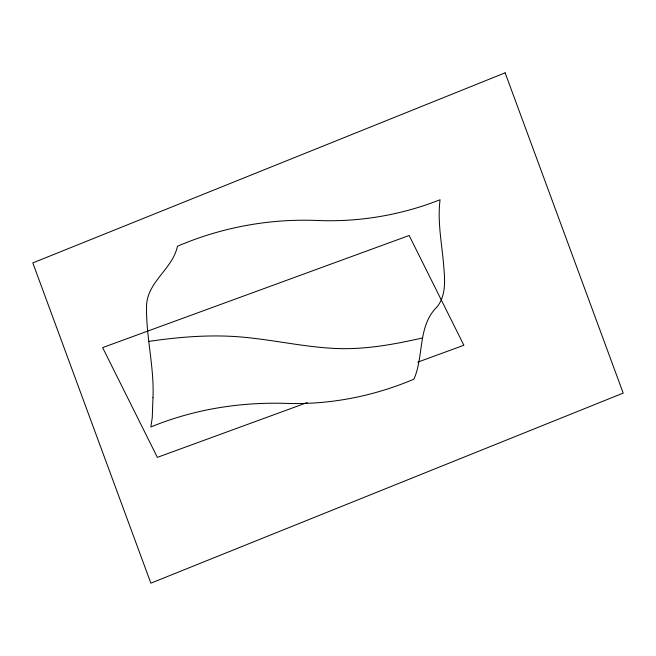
<?xml version="1.0" encoding="UTF-8"?>
<svg xmlns="http://www.w3.org/2000/svg" width="656" height="656" viewBox="0 0 656 656"><rect width="100%" height="100%" fill="white"/><g stroke="black" fill="none" stroke-linecap="round" stroke-linejoin="round"><path stroke-width="0.98" d="M307.262 402.554L157.366 457.371L102.631 347.598L409.155 235.496L463.882 345.269L417.765 362.137M422.603 337.938C395.035 344.203 366.884 349.443 338.488 348.574A167.083 107.19 18.7 0 1 333.904 348.393C305.065 346.885 276.75 340.653 248.066 337.676C215.061 334.019 181.704 336.602 148.945 341.366M152.971 397.733L152.249 417.765L150.839 426.99C194.225 409.114 241.203 401.71 288.009 403.456C331.182 404.621 374.223 396.027 413.928 379.16C424.161 355.847 417.446 325.958 437.085 306.836C446.326 295.282 444.875 279.513 443.686 265.729C441.972 243.802 437.232 221.761 440.069 199.744C400.595 215.316 358.192 222.392 315.79 220.424C268.427 218.694 220.99 227.558 177.44 246.246C172.774 268.747 148.002 281.227 146.591 304.819C145.665 335.921 154.381 366.532 152.971 397.733M505.128 72.824L32.8 262.908L150.872 583.176L623.2 393.092L505.128 72.824"/></g></svg>
